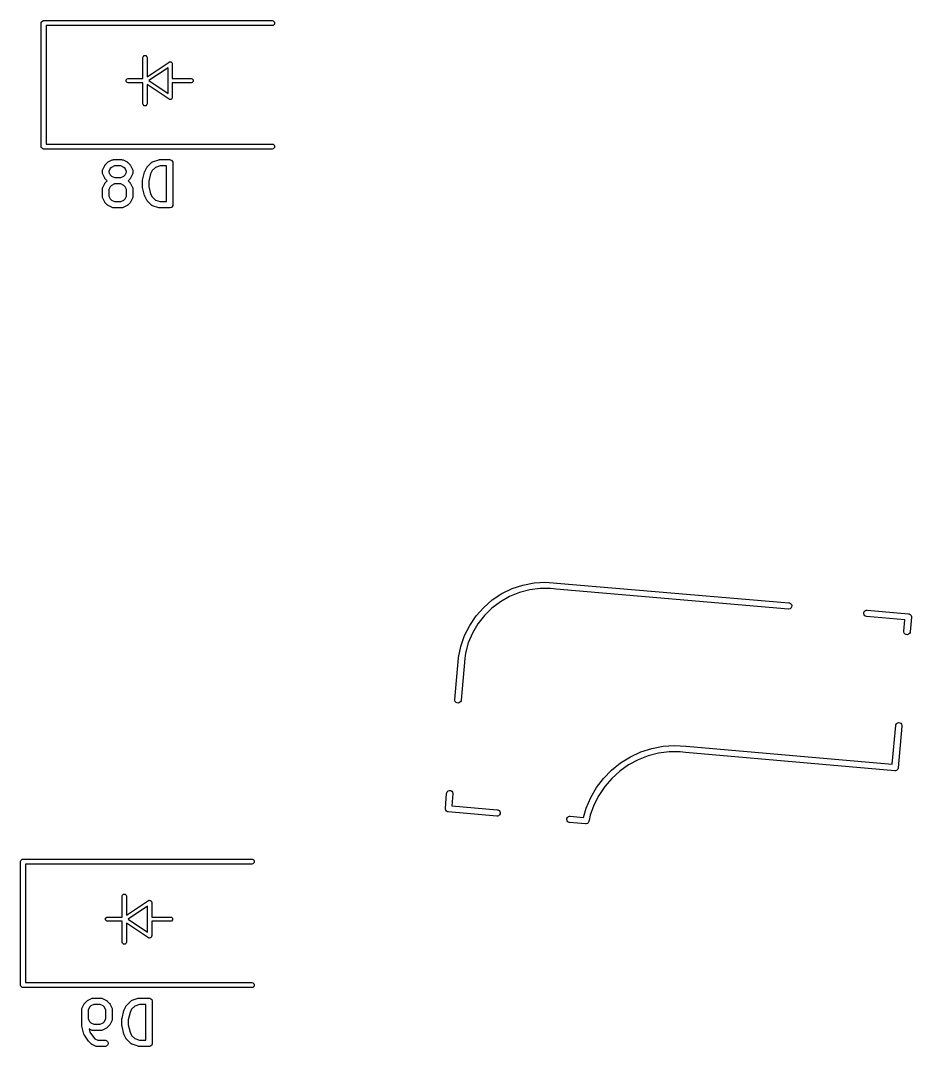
# Model space of a CAD drawing. Extents: x 2.6 to 14.1, y -9.2 to -3.9.
# Drawn here: x 3.967 to 4.802, y -6.271 to -5.31 of the extents above; entities that cross this region are included whole.
import ezdxf

# ---------------------------------------------------------------- set-up
doc = ezdxf.new("R2010")
doc.units = 0
doc.header["$MEASUREMENT"] = 0
doc.layers.add('BLACK', color=7, linetype='CONTINUOUS')

msp = doc.modelspace()

# ---------------------------------------------------------------- linework, layer by layer
at = {"layer": 'BLACK', "linetype": 'CONTINUOUS'}
for p, q in [((3.98638, -5.31283), (3.98656, -5.31192)), ((3.98638, -5.42857), (3.98638, -5.31283)), ((3.98656, -5.31192), (3.98784, -5.31064)), ((3.98784, -5.31064), (3.98874, -5.31046)), ((3.98874, -5.31046), (4.20292, -5.31046)), ((4.20292, -5.31046), (4.20382, -5.31064)), ((4.20382, -5.31064), (4.2051, -5.31192)), ((4.2051, -5.31373), (4.20382, -5.31501)), ((4.2051, -5.31192), (4.2051, -5.31373)), ((4.20292, -5.31519), (3.99111, -5.31519)), ((3.99111, -5.31519), (3.99111, -5.42621)), ((4.20382, -5.31501), (4.20292, -5.31519)), ((4.08166, -5.34511), (4.08181, -5.34436)), ((4.08166, -5.3648), (4.08166, -5.34511)), ((4.08181, -5.34436), (4.08287, -5.34329)), ((4.08287, -5.34329), (4.08438, -5.34329)), ((4.08438, -5.34329), (4.08544, -5.34436)), ((4.08544, -5.34436), (4.08559, -5.34511)), ((4.08559, -5.34511), (4.08559, -5.36309)), ((4.08559, -5.36309), (4.10616, -5.34938)), ((4.10616, -5.34938), (4.10642, -5.34927)), ((4.10642, -5.34927), (4.10649, -5.3492)), ((4.10649, -5.3492), (4.10659, -5.3492)), ((4.10659, -5.3492), (4.10687, -5.34908)), ((4.10687, -5.34908), (4.10743, -5.3492)), ((4.10743, -5.3492), (4.108, -5.3492)), ((4.108, -5.3492), (4.10814, -5.34934)), ((4.10814, -5.34934), (4.10834, -5.34938)), ((4.10834, -5.34938), (4.10866, -5.34986)), ((4.10866, -5.34986), (4.10907, -5.35026)), ((4.10907, -5.35026), (4.10912, -5.35055)), ((4.10912, -5.35055), (4.10918, -5.35063)), ((4.10918, -5.35063), (4.10916, -5.35073)), ((4.10916, -5.35073), (4.10922, -5.35102)), ((4.10922, -5.35102), (4.10922, -5.3648)), ((4.10528, -5.35469), (4.08717, -5.36676)), ((4.10528, -5.37883), (4.10528, -5.35469)), ((4.06606, -5.36601), (4.06712, -5.36495)), ((4.06606, -5.36752), (4.06606, -5.36601)), ((4.06712, -5.36858), (4.06606, -5.36752)), ((4.06712, -5.36495), (4.06788, -5.3648)), ((4.06788, -5.36873), (4.06712, -5.36858)), ((4.06788, -5.3648), (4.08166, -5.3648)), ((4.08166, -5.36873), (4.06788, -5.36873)), ((4.08166, -5.38842), (4.08166, -5.36873)), ((4.10616, -5.38415), (4.08559, -5.37044)), ((4.08559, -5.37044), (4.08559, -5.38842)), ((4.08717, -5.36676), (4.10528, -5.37883)), ((4.10922, -5.3648), (4.12693, -5.3648)), ((4.12693, -5.36873), (4.10922, -5.36873)), ((4.10922, -5.36873), (4.10922, -5.38251)), ((4.12693, -5.3648), (4.12769, -5.36495)), ((4.12769, -5.36858), (4.12693, -5.36873)), ((4.12769, -5.36495), (4.12875, -5.36601)), ((4.12875, -5.36752), (4.12769, -5.36858)), ((4.12875, -5.36601), (4.12875, -5.36752)), ((4.08181, -5.38917), (4.08166, -5.38842)), ((4.08287, -5.39024), (4.08181, -5.38917)), ((4.08438, -5.39024), (4.08287, -5.39024)), ((4.08544, -5.38917), (4.08438, -5.39024)), ((4.08559, -5.38842), (4.08544, -5.38917)), ((4.10642, -5.38426), (4.10616, -5.38415)), ((4.10649, -5.38433), (4.10642, -5.38426)), ((4.10659, -5.38433), (4.10649, -5.38433)), ((4.10687, -5.38444), (4.10659, -5.38433)), ((4.10743, -5.38433), (4.10687, -5.38444)), ((4.108, -5.38433), (4.10743, -5.38433)), ((4.10814, -5.38419), (4.108, -5.38433)), ((4.10834, -5.38415), (4.10814, -5.38419)), ((4.10866, -5.38367), (4.10834, -5.38415)), ((4.10907, -5.38327), (4.10866, -5.38367)), ((4.10912, -5.38298), (4.10907, -5.38327)), ((4.10918, -5.38289), (4.10912, -5.38298)), ((4.10922, -5.38251), (4.10916, -5.3828)), ((4.10916, -5.3828), (4.10918, -5.38289)), ((3.98656, -5.42948), (3.98638, -5.42857)), ((3.98784, -5.43076), (3.98656, -5.42948)), ((3.99111, -5.42621), (4.20292, -5.42621)), ((4.20292, -5.42621), (4.20382, -5.42639)), ((4.20382, -5.42639), (4.2051, -5.42767)), ((4.2051, -5.42948), (4.20382, -5.43076)), ((4.2051, -5.42767), (4.2051, -5.42948)), ((3.98874, -5.43094), (3.98784, -5.43076)), ((4.20292, -5.43094), (3.98874, -5.43094)), ((4.20382, -5.43076), (4.20292, -5.43094)), ((4.04415, -5.4499), (4.04602, -5.44615)), ((4.04602, -5.44615), (4.04618, -5.44591)), ((4.04618, -5.44591), (4.04621, -5.44583)), ((4.04621, -5.44583), (4.04627, -5.44575)), ((4.04627, -5.44575), (4.04633, -5.44566)), ((4.04633, -5.44566), (4.04639, -5.44561)), ((4.04639, -5.44561), (4.04657, -5.44539)), ((4.04657, -5.44539), (4.04845, -5.44351)), ((4.04845, -5.44351), (4.04867, -5.44333)), ((4.04867, -5.44333), (4.04873, -5.44327)), ((4.04873, -5.44327), (4.04881, -5.44321)), ((4.04881, -5.44321), (4.0489, -5.44314)), ((4.0489, -5.44314), (4.04897, -5.44311)), ((4.04897, -5.44311), (4.04922, -5.44296)), ((4.04922, -5.44296), (4.05297, -5.44108)), ((4.05229, -5.44803), (4.05109, -5.44922)), ((4.05498, -5.44668), (4.05229, -5.44803)), ((4.05297, -5.44108), (4.05351, -5.44088)), ((4.05351, -5.44088), (4.05361, -5.44087)), ((4.05361, -5.44087), (4.05371, -5.44083)), ((4.05371, -5.44083), (4.05429, -5.44077)), ((4.05429, -5.44077), (4.06178, -5.44077)), ((4.06109, -5.44668), (4.05498, -5.44668)), ((4.06379, -5.44803), (4.06109, -5.44668)), ((4.06178, -5.44077), (4.06236, -5.44083)), ((4.06236, -5.44083), (4.06246, -5.44087)), ((4.06246, -5.44087), (4.06256, -5.44088)), ((4.06256, -5.44088), (4.06311, -5.44108)), ((4.06311, -5.44108), (4.06685, -5.44296)), ((4.06498, -5.44922), (4.06379, -5.44803)), ((4.06685, -5.44296), (4.0671, -5.44311)), ((4.0671, -5.44311), (4.06717, -5.44314)), ((4.06717, -5.44314), (4.06726, -5.44321)), ((4.06726, -5.44321), (4.06734, -5.44327)), ((4.06734, -5.44327), (4.0674, -5.44333)), ((4.0674, -5.44333), (4.06762, -5.44351)), ((4.06762, -5.44351), (4.0695, -5.44539)), ((4.0695, -5.44539), (4.06968, -5.44561)), ((4.06968, -5.44561), (4.06974, -5.44566)), ((4.06974, -5.44566), (4.0698, -5.44575)), ((4.0698, -5.44575), (4.06986, -5.44583)), ((4.06986, -5.44583), (4.06989, -5.44591)), ((4.06989, -5.44591), (4.07005, -5.44615)), ((4.07005, -5.44615), (4.07193, -5.4499)), ((4.08352, -5.45178), (4.08539, -5.44803)), ((4.08539, -5.44803), (4.08555, -5.44778)), ((4.08555, -5.44778), (4.08558, -5.44771)), ((4.08558, -5.44771), (4.08564, -5.44763)), ((4.08564, -5.44763), (4.0857, -5.44754)), ((4.0857, -5.44754), (4.08576, -5.44749)), ((4.08576, -5.44749), (4.08594, -5.44726)), ((4.08594, -5.44726), (4.08969, -5.44351)), ((4.08969, -5.44351), (4.09014, -5.44314)), ((4.09014, -5.44314), (4.09024, -5.4431)), ((4.09024, -5.4431), (4.09032, -5.44303)), ((4.09032, -5.44303), (4.09085, -5.4428)), ((4.09338, -5.44818), (4.09046, -5.4511)), ((4.09085, -5.4428), (4.09647, -5.44092)), ((4.09788, -5.44668), (4.09338, -5.44818)), ((4.09647, -5.44092), (4.09676, -5.44086)), ((4.09676, -5.44086), (4.09683, -5.44083)), ((4.09683, -5.44083), (4.09693, -5.44082)), ((4.09693, -5.44082), (4.09704, -5.4408)), ((4.09704, -5.4408), (4.09711, -5.4408)), ((4.09711, -5.4408), (4.09741, -5.44077)), ((4.09741, -5.44077), (4.10678, -5.44077)), ((4.10383, -5.44668), (4.09788, -5.44668)), ((4.10383, -5.48014), (4.10383, -5.44668)), ((4.10678, -5.44077), (4.10736, -5.44083)), ((4.10736, -5.44083), (4.10842, -5.44127)), ((4.10842, -5.44127), (4.10923, -5.44208)), ((4.10923, -5.44208), (4.10968, -5.44315)), ((4.10968, -5.44315), (4.10973, -5.44373)), ((4.10973, -5.44373), (4.10973, -5.4831)), ((4.04383, -5.45122), (4.04389, -5.45065)), ((4.04383, -5.4531), (4.04383, -5.45122)), ((4.04389, -5.45368), (4.04383, -5.4531)), ((4.04389, -5.45065), (4.04393, -5.45055)), ((4.04393, -5.45377), (4.04389, -5.45368)), ((4.04393, -5.45055), (4.04394, -5.45044)), ((4.04394, -5.45388), (4.04393, -5.45377)), ((4.04394, -5.45044), (4.04415, -5.4499)), ((4.04415, -5.45442), (4.04394, -5.45388)), ((4.04602, -5.45817), (4.04415, -5.45442)), ((4.04618, -5.45842), (4.04602, -5.45817)), ((4.04621, -5.45849), (4.04618, -5.45842)), ((4.04627, -5.45857), (4.04621, -5.45849)), ((4.04633, -5.45866), (4.04627, -5.45857)), ((4.05109, -5.44922), (4.04974, -5.45192)), ((4.04974, -5.45192), (4.04974, -5.4524)), ((4.04974, -5.4524), (4.05109, -5.4551)), ((4.05109, -5.4551), (4.05229, -5.4563)), ((4.05229, -5.4563), (4.05498, -5.45765)), ((4.05498, -5.45765), (4.06109, -5.45765)), ((4.06109, -5.45765), (4.06379, -5.4563)), ((4.06379, -5.4563), (4.06498, -5.4551)), ((4.06633, -5.45192), (4.06498, -5.44922)), ((4.06498, -5.4551), (4.06633, -5.4524)), ((4.06633, -5.4524), (4.06633, -5.45192)), ((4.0698, -5.45857), (4.06974, -5.45866)), ((4.06986, -5.45849), (4.0698, -5.45857)), ((4.06989, -5.45842), (4.06986, -5.45849)), ((4.07005, -5.45817), (4.06989, -5.45842)), ((4.07193, -5.45442), (4.07005, -5.45817)), ((4.07193, -5.4499), (4.07213, -5.45044)), ((4.07213, -5.45388), (4.07193, -5.45442)), ((4.07213, -5.45044), (4.07214, -5.45055)), ((4.07214, -5.45377), (4.07213, -5.45388)), ((4.07214, -5.45055), (4.07218, -5.45065)), ((4.07218, -5.45368), (4.07214, -5.45377)), ((4.07218, -5.45065), (4.07224, -5.45122)), ((4.07224, -5.4531), (4.07218, -5.45368)), ((4.07224, -5.45122), (4.07224, -5.4531)), ((4.08142, -5.45988), (4.08329, -5.45238)), ((4.08329, -5.45238), (4.08331, -5.45234)), ((4.08331, -5.45232), (4.0834, -5.45208)), ((4.08331, -5.45234), (4.08331, -5.45232)), ((4.0834, -5.45208), (4.08349, -5.45184)), ((4.08349, -5.45184), (4.0835, -5.45182)), ((4.0835, -5.45182), (4.08352, -5.45178)), ((4.08894, -5.45413), (4.08723, -5.46096)), ((4.09046, -5.4511), (4.08894, -5.45413)), ((4.04383, -5.4681), (4.04389, -5.46752)), ((4.04383, -5.4756), (4.04383, -5.4681)), ((4.04389, -5.46752), (4.04393, -5.46742)), ((4.04393, -5.46742), (4.04394, -5.46732)), ((4.04394, -5.46732), (4.04415, -5.46678)), ((4.04415, -5.46678), (4.04602, -5.46303)), ((4.04602, -5.46303), (4.04618, -5.46278)), ((4.04618, -5.46278), (4.04621, -5.46271)), ((4.04621, -5.46271), (4.04627, -5.46263)), ((4.04627, -5.46263), (4.04633, -5.46254)), ((4.04639, -5.45871), (4.04633, -5.45866)), ((4.04633, -5.46254), (4.04639, -5.46249)), ((4.04657, -5.45894), (4.04639, -5.45871)), ((4.04639, -5.46249), (4.04657, -5.46226)), ((4.04824, -5.4606), (4.04657, -5.45894)), ((4.04657, -5.46226), (4.04824, -5.4606)), ((4.05109, -5.4661), (4.04974, -5.46879)), ((4.05229, -5.4649), (4.05109, -5.4661)), ((4.05498, -5.46355), (4.05229, -5.4649)), ((4.06109, -5.46355), (4.05498, -5.46355)), ((4.06379, -5.4649), (4.06109, -5.46355)), ((4.06498, -5.4661), (4.06379, -5.4649)), ((4.06633, -5.46879), (4.06498, -5.4661)), ((4.0695, -5.45894), (4.06784, -5.4606)), ((4.06784, -5.4606), (4.0695, -5.46226)), ((4.06968, -5.45871), (4.0695, -5.45894)), ((4.0695, -5.46226), (4.06968, -5.46249)), ((4.06974, -5.45866), (4.06968, -5.45871)), ((4.06968, -5.46249), (4.06974, -5.46254)), ((4.06974, -5.46254), (4.0698, -5.46263)), ((4.0698, -5.46263), (4.06986, -5.46271)), ((4.06986, -5.46271), (4.06989, -5.46278)), ((4.06989, -5.46278), (4.07005, -5.46303)), ((4.07005, -5.46303), (4.07193, -5.46678)), ((4.07193, -5.46678), (4.07213, -5.46732)), ((4.07213, -5.46732), (4.07214, -5.46742)), ((4.07214, -5.46742), (4.07218, -5.46752)), ((4.07218, -5.46752), (4.07224, -5.4681)), ((4.07224, -5.4681), (4.07224, -5.4756)), ((4.08133, -5.46045), (4.08136, -5.46024)), ((4.08134, -5.4605), (4.08133, -5.46045)), ((4.08133, -5.4606), (4.08134, -5.4605)), ((4.08133, -5.46622), (4.08133, -5.4606)), ((4.08134, -5.46632), (4.08133, -5.46622)), ((4.08133, -5.46637), (4.08134, -5.46632)), ((4.08136, -5.46658), (4.08133, -5.46637)), ((4.08136, -5.46024), (4.08139, -5.46002)), ((4.08139, -5.4668), (4.08136, -5.46658)), ((4.08139, -5.46002), (4.0814, -5.45998)), ((4.0814, -5.46684), (4.08139, -5.4668)), ((4.0814, -5.45998), (4.08142, -5.45988)), ((4.08142, -5.46694), (4.0814, -5.46684)), ((4.08329, -5.47444), (4.08142, -5.46694)), ((4.08723, -5.46096), (4.08723, -5.46586)), ((4.08723, -5.46586), (4.08894, -5.47269)), ((4.04389, -5.47617), (4.04383, -5.4756)), ((4.04393, -5.47627), (4.04389, -5.47617)), ((4.04394, -5.47638), (4.04393, -5.47627)), ((4.04415, -5.47692), (4.04394, -5.47638)), ((4.04602, -5.48067), (4.04415, -5.47692)), ((4.04974, -5.46879), (4.04974, -5.4749)), ((4.04974, -5.4749), (4.05109, -5.4776)), ((4.05109, -5.4776), (4.05229, -5.47879)), ((4.06379, -5.47879), (4.06498, -5.4776)), ((4.06498, -5.4776), (4.06633, -5.4749)), ((4.06633, -5.4749), (4.06633, -5.46879)), ((4.07193, -5.47692), (4.07005, -5.48067)), ((4.07213, -5.47638), (4.07193, -5.47692)), ((4.07214, -5.47627), (4.07213, -5.47638)), ((4.07218, -5.47617), (4.07214, -5.47627)), ((4.07224, -5.4756), (4.07218, -5.47617)), ((4.08331, -5.47448), (4.08329, -5.47444)), ((4.08331, -5.4745), (4.08331, -5.47448)), ((4.0834, -5.47474), (4.08331, -5.4745)), ((4.08349, -5.47498), (4.0834, -5.47474)), ((4.0835, -5.475), (4.08349, -5.47498)), ((4.08352, -5.47504), (4.0835, -5.475)), ((4.08539, -5.47879), (4.08352, -5.47504)), ((4.08894, -5.47269), (4.09046, -5.47572)), ((4.09046, -5.47572), (4.09338, -5.47864)), ((4.04618, -5.48091), (4.04602, -5.48067)), ((4.04621, -5.48099), (4.04618, -5.48091)), ((4.04627, -5.48107), (4.04621, -5.48099)), ((4.04633, -5.48116), (4.04627, -5.48107)), ((4.04639, -5.48121), (4.04633, -5.48116)), ((4.04657, -5.48143), (4.04639, -5.48121)), ((4.04845, -5.48331), (4.04657, -5.48143)), ((4.04867, -5.48349), (4.04845, -5.48331)), ((4.04873, -5.48355), (4.04867, -5.48349)), ((4.04881, -5.48361), (4.04873, -5.48355)), ((4.0489, -5.48368), (4.04881, -5.48361)), ((4.04897, -5.48371), (4.0489, -5.48368)), ((4.04922, -5.48386), (4.04897, -5.48371)), ((4.05297, -5.48574), (4.04922, -5.48386)), ((4.05229, -5.47879), (4.05498, -5.48014)), ((4.05351, -5.48594), (4.05297, -5.48574)), ((4.05361, -5.48595), (4.05351, -5.48594)), ((4.05371, -5.48599), (4.05361, -5.48595)), ((4.05429, -5.48605), (4.05371, -5.48599)), ((4.06178, -5.48605), (4.05429, -5.48605)), ((4.05498, -5.48014), (4.06109, -5.48014)), ((4.06109, -5.48014), (4.06379, -5.47879)), ((4.06236, -5.48599), (4.06178, -5.48605)), ((4.06246, -5.48595), (4.06236, -5.48599)), ((4.06256, -5.48594), (4.06246, -5.48595)), ((4.06311, -5.48574), (4.06256, -5.48594)), ((4.06685, -5.48386), (4.06311, -5.48574)), ((4.0671, -5.48371), (4.06685, -5.48386)), ((4.06717, -5.48368), (4.0671, -5.48371)), ((4.06726, -5.48361), (4.06717, -5.48368)), ((4.06734, -5.48355), (4.06726, -5.48361)), ((4.0674, -5.48349), (4.06734, -5.48355)), ((4.06762, -5.48331), (4.0674, -5.48349)), ((4.0695, -5.48143), (4.06762, -5.48331)), ((4.06968, -5.48121), (4.0695, -5.48143)), ((4.06974, -5.48116), (4.06968, -5.48121)), ((4.0698, -5.48107), (4.06974, -5.48116)), ((4.06986, -5.48099), (4.0698, -5.48107)), ((4.06989, -5.48091), (4.06986, -5.48099)), ((4.07005, -5.48067), (4.06989, -5.48091)), ((4.08555, -5.47904), (4.08539, -5.47879)), ((4.08558, -5.47911), (4.08555, -5.47904)), ((4.08564, -5.47919), (4.08558, -5.47911)), ((4.0857, -5.47928), (4.08564, -5.47919)), ((4.08576, -5.47933), (4.0857, -5.47928)), ((4.08594, -5.47956), (4.08576, -5.47933)), ((4.08969, -5.48331), (4.08594, -5.47956)), ((4.09014, -5.48368), (4.08969, -5.48331)), ((4.09024, -5.48372), (4.09014, -5.48368)), ((4.09032, -5.48379), (4.09024, -5.48372)), ((4.09085, -5.48402), (4.09032, -5.48379)), ((4.09647, -5.4859), (4.09085, -5.48402)), ((4.09338, -5.47864), (4.09788, -5.48014)), ((4.09676, -5.48596), (4.09647, -5.4859)), ((4.09683, -5.48599), (4.09676, -5.48596)), ((4.09693, -5.486), (4.09683, -5.48599)), ((4.09704, -5.48602), (4.09693, -5.486)), ((4.09711, -5.48602), (4.09704, -5.48602)), ((4.09741, -5.48605), (4.09711, -5.48602)), ((4.10678, -5.48605), (4.09741, -5.48605)), ((4.09788, -5.48014), (4.10383, -5.48014)), ((4.10736, -5.48599), (4.10678, -5.48605)), ((4.10842, -5.48555), (4.10736, -5.48599)), ((4.10923, -5.48474), (4.10842, -5.48555)), ((4.10968, -5.48367), (4.10923, -5.48474)), ((4.10973, -5.4831), (4.10968, -5.48367)), ((4.41789, -5.84729), (4.42752, -5.84262)), ((4.42752, -5.84262), (4.43767, -5.83924)), ((4.43767, -5.83924), (4.44818, -5.83722)), ((4.45385, -5.84246), (4.44398, -5.8437)), ((4.44818, -5.83722), (4.45886, -5.83659)), ((4.46379, -5.84252), (4.45385, -5.84246)), ((4.45886, -5.83659), (4.46933, -5.83734)), ((4.46872, -5.8432), (4.46379, -5.84252)), ((4.46933, -5.83734), (4.46938, -5.83734)), ((4.46938, -5.83734), (4.68669, -5.85596)), ((4.40896, -5.85317), (4.41789, -5.84729)), ((4.42514, -5.84996), (4.41649, -5.85488)), ((4.43435, -5.84621), (4.42514, -5.84996)), ((4.44398, -5.8437), (4.43435, -5.84621)), ((4.46875, -5.8432), (4.46872, -5.84321)), ((4.46872, -5.84321), (4.46872, -5.8432)), ((4.46887, -5.84322), (4.46875, -5.8432)), ((4.68619, -5.86184), (4.46887, -5.84322)), ((4.39377, -5.86818), (4.40087, -5.86018)), ((4.40087, -5.86018), (4.40896, -5.85317)), ((4.40856, -5.86088), (4.40148, -5.86787)), ((4.41649, -5.85488), (4.40856, -5.86088)), ((4.68677, -5.86183), (4.68619, -5.86184)), ((4.68669, -5.85596), (4.68726, -5.85606)), ((4.68786, -5.86148), (4.68677, -5.86183)), ((4.68726, -5.85606), (4.68828, -5.85659)), ((4.68875, -5.86074), (4.68786, -5.86148)), ((4.68828, -5.85659), (4.68903, -5.85747)), ((4.68928, -5.85972), (4.68875, -5.86074)), ((4.68903, -5.85747), (4.68937, -5.85857)), ((4.68937, -5.85857), (4.68928, -5.85972)), ((4.38777, -5.87703), (4.39377, -5.86818)), ((4.40148, -5.86787), (4.39538, -5.87573)), ((4.75681, -5.86603), (4.75691, -5.86488)), ((4.75716, -5.86713), (4.75681, -5.86603)), ((4.75691, -5.86488), (4.75744, -5.86386)), ((4.7579, -5.86801), (4.75716, -5.86713)), ((4.75744, -5.86386), (4.75833, -5.86312)), ((4.75892, -5.86854), (4.7579, -5.86801)), ((4.75833, -5.86312), (4.75943, -5.86277)), ((4.75949, -5.86865), (4.75892, -5.86854)), ((4.75943, -5.86277), (4.76001, -5.86277)), ((4.79538, -5.87179), (4.75949, -5.86865)), ((4.76001, -5.86277), (4.79883, -5.86616)), ((4.79443, -5.88257), (4.79538, -5.87179)), ((4.79883, -5.86616), (4.7994, -5.86627)), ((4.7994, -5.86627), (4.7994, -5.86627)), ((4.7994, -5.86627), (4.80042, -5.8668)), ((4.80152, -5.86936), (4.80032, -5.88309)), ((4.80042, -5.8668), (4.80116, -5.86768)), ((4.80116, -5.86768), (4.80151, -5.86878)), ((4.80151, -5.86878), (4.80152, -5.86936)), ((4.38298, -5.8866), (4.38777, -5.87703)), ((4.39538, -5.87573), (4.39035, -5.88431)), ((4.37947, -5.89671), (4.38298, -5.8866)), ((4.39035, -5.88431), (4.38648, -5.89348)), ((4.79444, -5.88315), (4.79443, -5.88257)), ((4.79479, -5.88425), (4.79444, -5.88315)), ((4.79553, -5.88513), (4.79479, -5.88425)), ((4.79655, -5.88567), (4.79553, -5.88513)), ((4.7977, -5.88577), (4.79655, -5.88567)), ((4.7988, -5.88542), (4.7977, -5.88577)), ((4.79968, -5.88468), (4.7988, -5.88542)), ((4.80021, -5.88366), (4.79968, -5.88468)), ((4.80032, -5.88309), (4.80021, -5.88366)), ((4.37732, -5.90719), (4.37947, -5.89671)), ((4.38648, -5.89348), (4.38385, -5.90307)), ((4.37387, -5.94656), (4.3773, -5.90734)), ((4.3773, -5.90734), (4.37732, -5.90722)), ((4.37732, -5.90722), (4.37732, -5.90719)), ((4.37732, -5.90719), (4.37732, -5.90719)), ((4.38318, -5.90792), (4.37975, -5.94707)), ((4.38385, -5.90307), (4.38318, -5.90792)), ((4.37388, -5.94713), (4.37387, -5.94656)), ((4.37422, -5.94823), (4.37388, -5.94713)), ((4.37496, -5.94912), (4.37422, -5.94823)), ((4.37911, -5.94866), (4.37823, -5.9494)), ((4.37965, -5.94764), (4.37911, -5.94866)), ((4.37975, -5.94707), (4.37965, -5.94764)), ((4.37599, -5.94965), (4.37496, -5.94912)), ((4.37713, -5.94975), (4.37599, -5.94965)), ((4.37823, -5.9494), (4.37713, -5.94975)), ((4.78354, -6.0071), (4.78671, -5.97082)), ((4.78671, -5.97082), (4.78682, -5.97025)), ((4.78682, -5.97025), (4.78735, -5.96923)), ((4.78735, -5.96923), (4.78823, -5.96849)), ((4.78823, -5.96849), (4.78933, -5.96814)), ((4.7926, -5.97133), (4.78916, -6.01055)), ((4.78933, -5.96814), (4.79048, -5.96824)), ((4.79048, -5.96824), (4.7915, -5.96877)), ((4.7915, -5.96877), (4.79224, -5.96966)), ((4.79224, -5.96966), (4.79259, -5.97075)), ((4.79259, -5.97075), (4.7926, -5.97133)), ((4.53823, -6.00016), (4.54803, -5.99563)), ((4.54803, -5.99563), (4.55831, -5.99233)), ((4.55831, -5.99233), (4.56891, -5.99031)), ((4.57467, -5.99553), (4.56466, -5.99681)), ((4.56891, -5.99031), (4.57969, -5.9896)), ((4.58476, -5.99548), (4.57467, -5.99553)), ((4.57969, -5.9896), (4.59033, -5.9902)), ((4.58978, -5.99607), (4.58476, -5.99548)), ((4.5898, -5.99607), (4.58978, -5.99607)), ((4.58978, -5.99607), (4.58978, -5.99607)), ((4.58986, -5.99608), (4.5898, -5.99607)), ((4.78597, -6.01324), (4.58986, -5.99608)), ((4.59033, -5.9902), (4.59038, -5.9902)), ((4.59038, -5.9902), (4.78354, -6.0071)), ((4.52063, -6.01261), (4.52905, -6.00584)), ((4.52905, -6.00584), (4.53823, -6.00016)), ((4.54547, -6.00296), (4.53658, -6.00775)), ((4.55487, -5.9993), (4.54547, -6.00296)), ((4.56466, -5.99681), (4.55487, -5.9993)), ((4.5131, -6.02034), (4.52063, -6.01261)), ((4.52834, -6.01358), (4.52087, -6.02037)), ((4.53658, -6.00775), (4.52834, -6.01358)), ((4.78654, -6.01323), (4.78597, -6.01324)), ((4.78764, -6.01289), (4.78654, -6.01323)), ((4.78853, -6.01214), (4.78764, -6.01289)), ((4.7887, -6.01181), (4.78853, -6.01214)), ((4.78906, -6.01112), (4.7887, -6.01181)), ((4.78916, -6.01055), (4.78906, -6.01112)), ((4.50657, -6.02894), (4.5131, -6.02034)), ((4.52087, -6.02037), (4.51429, -6.02802)), ((4.36495, -6.04853), (4.36618, -6.03441)), ((4.36618, -6.03441), (4.36629, -6.03384)), ((4.36629, -6.03384), (4.36682, -6.03282)), ((4.36682, -6.03282), (4.36771, -6.03208)), ((4.36771, -6.03208), (4.3688, -6.03173)), ((4.3688, -6.03173), (4.36995, -6.03183)), ((4.36995, -6.03183), (4.37097, -6.03236)), ((4.37097, -6.03236), (4.37171, -6.03325)), ((4.37207, -6.03492), (4.37109, -6.0461)), ((4.37171, -6.03325), (4.37206, -6.03435)), ((4.37206, -6.03435), (4.37207, -6.03492)), ((4.50114, -6.03827), (4.50657, -6.02894)), ((4.51429, -6.02802), (4.50868, -6.03642)), ((4.49689, -6.04819), (4.50114, -6.03827)), ((4.50868, -6.03642), (4.50415, -6.04543)), ((4.36496, -6.04911), (4.36495, -6.04853)), ((4.3653, -6.05021), (4.36496, -6.04911)), ((4.36604, -6.05109), (4.3653, -6.05021)), ((4.36706, -6.05162), (4.36604, -6.05109)), ((4.36763, -6.05173), (4.36706, -6.05162)), ((4.41313, -6.05571), (4.36763, -6.05173)), ((4.37109, -6.0461), (4.41364, -6.04982)), ((4.41364, -6.04982), (4.41421, -6.04993)), ((4.41421, -6.04993), (4.41523, -6.05046)), ((4.41523, -6.05046), (4.41597, -6.05135)), ((4.41622, -6.05359), (4.41569, -6.05461)), ((4.41597, -6.05135), (4.41632, -6.05244)), ((4.41632, -6.05244), (4.41622, -6.05359)), ((4.49436, -6.05689), (4.49689, -6.04819)), ((4.50415, -6.04543), (4.50074, -6.05494)), ((4.41371, -6.0557), (4.41313, -6.05571)), ((4.41481, -6.05536), (4.41371, -6.0557)), ((4.41569, -6.05461), (4.41481, -6.05536)), ((4.47869, -6.05906), (4.47879, -6.05791)), ((4.47904, -6.06016), (4.47869, -6.05906)), ((4.47879, -6.05791), (4.47933, -6.05689)), ((4.47978, -6.06104), (4.47904, -6.06016)), ((4.47933, -6.05689), (4.48021, -6.05615)), ((4.4808, -6.06157), (4.47978, -6.06104)), ((4.48021, -6.05615), (4.48131, -6.0558)), ((4.48137, -6.06168), (4.4808, -6.06157)), ((4.48131, -6.0558), (4.48189, -6.0558)), ((4.49628, -6.06298), (4.48137, -6.06168)), ((4.48189, -6.0558), (4.49436, -6.05689)), ((4.49685, -6.06298), (4.49628, -6.06298)), ((4.49795, -6.06263), (4.49685, -6.06298)), ((4.49884, -6.06189), (4.49795, -6.06263)), ((4.49937, -6.06087), (4.49884, -6.06189)), ((4.49943, -6.06021), (4.49937, -6.06087)), ((4.49963, -6.05986), (4.49943, -6.06021)), ((4.50074, -6.05494), (4.49963, -6.05986)), ((3.96709, -6.09826), (3.96727, -6.09736)), ((3.96709, -6.21401), (3.96709, -6.09826)), ((3.96727, -6.09736), (3.96855, -6.09608)), ((3.96855, -6.09608), (3.96945, -6.0959)), ((3.96945, -6.0959), (4.18363, -6.0959)), ((4.18363, -6.10062), (3.97181, -6.10062)), ((3.97181, -6.10062), (3.97181, -6.21165)), ((4.18363, -6.0959), (4.18453, -6.09608)), ((4.18453, -6.10044), (4.18363, -6.10062)), ((4.18453, -6.09608), (4.18581, -6.09736)), ((4.18581, -6.09916), (4.18453, -6.10044)), ((4.18581, -6.09736), (4.18581, -6.09916)), ((4.06237, -6.13054), (4.06252, -6.12979)), ((4.06237, -6.15023), (4.06237, -6.13054)), ((4.06252, -6.12979), (4.06358, -6.12872)), ((4.06358, -6.12872), (4.06509, -6.12872)), ((4.06509, -6.12872), (4.06615, -6.12979)), ((4.06615, -6.12979), (4.0663, -6.13054)), ((4.0663, -6.13054), (4.0663, -6.14852)), ((4.0663, -6.14852), (4.08686, -6.13481)), ((4.08599, -6.14013), (4.06788, -6.1522)), ((4.08599, -6.16427), (4.08599, -6.14013)), ((4.08686, -6.13481), (4.08713, -6.1347)), ((4.08713, -6.1347), (4.0872, -6.13463)), ((4.0872, -6.13463), (4.0873, -6.13463)), ((4.0873, -6.13463), (4.08757, -6.13452)), ((4.08757, -6.13452), (4.08814, -6.13463)), ((4.08814, -6.13463), (4.08871, -6.13463)), ((4.08871, -6.13463), (4.08885, -6.13477)), ((4.08885, -6.13477), (4.08905, -6.13481)), ((4.08905, -6.13481), (4.08937, -6.13529)), ((4.08937, -6.13529), (4.08978, -6.1357)), ((4.08978, -6.1357), (4.08983, -6.13598)), ((4.08983, -6.13598), (4.08989, -6.13607)), ((4.08989, -6.13607), (4.08987, -6.13616)), ((4.08987, -6.13616), (4.08993, -6.13645)), ((4.08993, -6.13645), (4.08993, -6.15023)), ((4.04677, -6.15144), (4.04783, -6.15038)), ((4.04783, -6.15038), (4.04859, -6.15023)), ((4.04859, -6.15023), (4.06237, -6.15023)), ((4.08993, -6.15023), (4.10764, -6.15023)), ((4.10764, -6.15023), (4.1084, -6.15038)), ((4.1084, -6.15038), (4.10946, -6.15144)), ((4.04677, -6.15295), (4.04677, -6.15144)), ((4.04783, -6.15402), (4.04677, -6.15295)), ((4.04859, -6.15417), (4.04783, -6.15402)), ((4.06237, -6.15417), (4.04859, -6.15417)), ((4.06237, -6.17385), (4.06237, -6.15417)), ((4.08686, -6.16958), (4.0663, -6.15588)), ((4.0663, -6.15588), (4.0663, -6.17385)), ((4.06788, -6.1522), (4.08599, -6.16427)), ((4.10764, -6.15417), (4.08993, -6.15417)), ((4.08993, -6.15417), (4.08993, -6.16794)), ((4.1084, -6.15402), (4.10764, -6.15417)), ((4.10946, -6.15295), (4.1084, -6.15402)), ((4.10946, -6.15144), (4.10946, -6.15295)), ((4.08713, -6.16969), (4.08686, -6.16958)), ((4.0872, -6.16976), (4.08713, -6.16969)), ((4.08885, -6.16962), (4.08871, -6.16976)), ((4.08905, -6.16958), (4.08885, -6.16962)), ((4.08937, -6.1691), (4.08905, -6.16958)), ((4.08978, -6.1687), (4.08937, -6.1691)), ((4.08983, -6.16841), (4.08978, -6.1687)), ((4.08989, -6.16833), (4.08983, -6.16841)), ((4.08993, -6.16794), (4.08987, -6.16823)), ((4.08987, -6.16823), (4.08989, -6.16833)), ((4.06252, -6.1746), (4.06237, -6.17385)), ((4.06358, -6.17567), (4.06252, -6.1746)), ((4.06509, -6.17567), (4.06358, -6.17567)), ((4.06615, -6.1746), (4.06509, -6.17567)), ((4.0663, -6.17385), (4.06615, -6.1746)), ((4.0873, -6.16976), (4.0872, -6.16976)), ((4.08757, -6.16988), (4.0873, -6.16976)), ((4.08814, -6.16976), (4.08757, -6.16988)), ((4.08871, -6.16976), (4.08814, -6.16976)), ((3.96727, -6.21491), (3.96709, -6.21401)), ((3.96855, -6.21619), (3.96727, -6.21491)), ((3.96945, -6.21637), (3.96855, -6.21619)), ((4.18363, -6.21637), (3.96945, -6.21637)), ((3.97181, -6.21165), (4.18363, -6.21165)), ((4.18363, -6.21165), (4.18453, -6.21183)), ((4.18453, -6.21619), (4.18363, -6.21637)), ((4.18453, -6.21183), (4.18581, -6.2131)), ((4.18581, -6.21491), (4.18453, -6.21619)), ((4.18581, -6.2131), (4.18581, -6.21491)), ((4.02992, -6.22839), (4.03367, -6.22652)), ((4.03367, -6.22652), (4.03421, -6.22631)), ((4.03421, -6.22631), (4.03432, -6.2263)), ((4.03432, -6.2263), (4.03442, -6.22626)), ((4.03442, -6.22626), (4.03499, -6.22621)), ((4.03499, -6.22621), (4.04249, -6.22621)), ((4.04249, -6.22621), (4.04307, -6.22626)), ((4.04307, -6.22626), (4.04317, -6.2263)), ((4.04317, -6.2263), (4.04327, -6.22631)), ((4.04327, -6.22631), (4.04381, -6.22652)), ((4.04381, -6.22652), (4.04756, -6.22839)), ((4.07156, -6.22823), (4.07718, -6.22636)), ((4.07718, -6.22636), (4.07747, -6.22629)), ((4.07747, -6.22629), (4.07754, -6.22626)), ((4.07754, -6.22626), (4.07764, -6.22625)), ((4.07764, -6.22625), (4.07774, -6.22623)), ((4.07774, -6.22623), (4.07782, -6.22623)), ((4.07782, -6.22623), (4.07811, -6.22621)), ((4.07811, -6.22621), (4.08749, -6.22621)), ((4.08749, -6.22621), (4.08806, -6.22626)), ((4.08806, -6.22626), (4.08913, -6.2267)), ((4.08913, -6.2267), (4.08994, -6.22752)), ((4.02454, -6.23666), (4.0246, -6.23608)), ((4.02454, -6.25166), (4.02454, -6.23666)), ((4.0246, -6.23608), (4.02464, -6.23598)), ((4.02464, -6.23598), (4.02465, -6.23588)), ((4.02465, -6.23588), (4.02485, -6.23534)), ((4.02485, -6.23534), (4.02673, -6.23159)), ((4.02673, -6.23159), (4.02689, -6.23134)), ((4.02689, -6.23134), (4.02692, -6.23127)), ((4.02692, -6.23127), (4.02698, -6.23119)), ((4.02698, -6.23119), (4.02704, -6.2311)), ((4.02704, -6.2311), (4.0271, -6.23105)), ((4.0271, -6.23105), (4.02728, -6.23082)), ((4.02728, -6.23082), (4.02916, -6.22895)), ((4.02916, -6.22895), (4.02938, -6.22876)), ((4.02938, -6.22876), (4.02943, -6.2287)), ((4.02943, -6.2287), (4.02952, -6.22864)), ((4.02952, -6.22864), (4.0296, -6.22858)), ((4.0296, -6.22858), (4.02968, -6.22855)), ((4.02968, -6.22855), (4.02992, -6.22839)), ((4.0318, -6.23466), (4.03045, -6.23735)), ((4.03299, -6.23346), (4.0318, -6.23466)), ((4.03569, -6.23211), (4.03299, -6.23346)), ((4.0418, -6.23211), (4.03569, -6.23211)), ((4.04449, -6.23346), (4.0418, -6.23211)), ((4.04569, -6.23466), (4.04449, -6.23346)), ((4.04704, -6.23735), (4.04569, -6.23466)), ((4.04756, -6.22839), (4.04781, -6.22855)), ((4.04781, -6.22855), (4.04788, -6.22858)), ((4.04788, -6.22858), (4.04796, -6.22864)), ((4.04796, -6.22864), (4.04805, -6.2287)), ((4.04805, -6.2287), (4.0481, -6.22876)), ((4.0481, -6.22876), (4.04833, -6.22895)), ((4.04833, -6.22895), (4.05021, -6.23082)), ((4.05021, -6.23082), (4.05039, -6.23105)), ((4.05039, -6.23105), (4.05045, -6.2311)), ((4.05045, -6.2311), (4.05051, -6.23119)), ((4.05051, -6.23119), (4.05057, -6.23127)), ((4.05057, -6.23127), (4.0506, -6.23134)), ((4.0506, -6.23134), (4.05076, -6.23159)), ((4.05076, -6.23159), (4.05263, -6.23534)), ((4.05263, -6.23534), (4.05284, -6.23588)), ((4.05284, -6.23588), (4.05285, -6.23598)), ((4.05285, -6.23598), (4.05289, -6.23608)), ((4.05289, -6.23608), (4.05295, -6.23666)), ((4.05295, -6.23666), (4.05295, -6.24603)), ((4.06422, -6.23721), (4.0661, -6.23346)), ((4.0661, -6.23346), (4.06626, -6.23321)), ((4.06626, -6.23321), (4.06629, -6.23314)), ((4.06629, -6.23314), (4.06635, -6.23306)), ((4.06635, -6.23306), (4.06641, -6.23297)), ((4.06641, -6.23297), (4.06647, -6.23292)), ((4.06647, -6.23292), (4.06665, -6.23269)), ((4.06665, -6.23269), (4.0704, -6.22895)), ((4.07117, -6.23653), (4.06965, -6.23956)), ((4.0704, -6.22895), (4.07085, -6.22858)), ((4.07085, -6.22858), (4.07095, -6.22854)), ((4.07095, -6.22854), (4.07103, -6.22847)), ((4.07103, -6.22847), (4.07156, -6.22823)), ((4.07408, -6.23361), (4.07117, -6.23653)), ((4.07859, -6.23211), (4.07408, -6.23361)), ((4.08454, -6.23211), (4.07859, -6.23211)), ((4.08454, -6.26558), (4.08454, -6.23211)), ((4.08994, -6.22752), (4.09038, -6.22858)), ((4.09038, -6.22858), (4.09044, -6.22916)), ((4.09044, -6.22916), (4.09044, -6.26853)), ((4.03045, -6.23735), (4.03045, -6.24533)), ((4.03045, -6.24533), (4.0318, -6.24803)), ((4.04569, -6.24803), (4.04704, -6.24533)), ((4.04704, -6.24533), (4.04704, -6.23735)), ((4.05289, -6.24661), (4.05285, -6.24671)), ((4.05295, -6.24603), (4.05289, -6.24661)), ((4.06204, -6.24589), (4.06207, -6.24567)), ((4.06205, -6.24593), (4.06204, -6.24589)), ((4.06204, -6.24603), (4.06205, -6.24593)), ((4.06204, -6.25166), (4.06204, -6.24603)), ((4.06207, -6.24567), (4.06209, -6.24546)), ((4.06209, -6.24546), (4.06211, -6.24541)), ((4.06211, -6.24541), (4.06213, -6.24531)), ((4.06213, -6.24531), (4.064, -6.23782)), ((4.064, -6.23782), (4.06402, -6.23777)), ((4.06402, -6.23775), (4.06411, -6.23751)), ((4.06402, -6.23777), (4.06402, -6.23775)), ((4.06411, -6.23751), (4.0642, -6.23727)), ((4.0642, -6.23727), (4.06421, -6.23725)), ((4.06421, -6.23725), (4.06422, -6.23721)), ((4.06965, -6.23956), (4.06794, -6.24639)), ((4.06794, -6.24639), (4.06794, -6.25129)), ((4.02455, -6.25176), (4.02454, -6.25166)), ((4.02455, -6.2518), (4.02455, -6.25176)), ((4.02458, -6.25201), (4.02455, -6.2518)), ((4.0246, -6.25223), (4.02458, -6.25201)), ((4.02462, -6.25227), (4.0246, -6.25223)), ((4.02463, -6.25237), (4.02462, -6.25227)), ((4.02651, -6.25987), (4.02463, -6.25237)), ((4.03367, -6.25617), (4.03138, -6.25502)), ((4.03138, -6.25502), (4.03211, -6.25794)), ((4.0318, -6.24803), (4.03299, -6.24923)), ((4.03299, -6.24923), (4.03569, -6.25058)), ((4.03421, -6.25638), (4.03367, -6.25617)), ((4.03569, -6.25058), (4.0418, -6.25058)), ((4.0418, -6.25058), (4.04449, -6.24923)), ((4.04381, -6.25617), (4.04327, -6.25638)), ((4.04756, -6.2543), (4.04381, -6.25617)), ((4.04449, -6.24923), (4.04569, -6.24803)), ((4.04781, -6.25414), (4.04756, -6.2543)), ((4.04788, -6.25411), (4.04781, -6.25414)), ((4.04796, -6.25404), (4.04788, -6.25411)), ((4.04805, -6.25399), (4.04796, -6.25404)), ((4.0481, -6.25393), (4.04805, -6.25399)), ((4.04833, -6.25374), (4.0481, -6.25393)), ((4.05021, -6.25187), (4.04833, -6.25374)), ((4.05039, -6.25164), (4.05021, -6.25187)), ((4.05045, -6.25159), (4.05039, -6.25164)), ((4.05051, -6.2515), (4.05045, -6.25159)), ((4.05057, -6.25142), (4.05051, -6.2515)), ((4.0506, -6.25135), (4.05057, -6.25142)), ((4.05076, -6.2511), (4.0506, -6.25135)), ((4.05263, -6.24735), (4.05076, -6.2511)), ((4.05284, -6.24681), (4.05263, -6.24735)), ((4.05285, -6.24671), (4.05284, -6.24681)), ((4.06205, -6.25176), (4.06204, -6.25166)), ((4.06204, -6.2518), (4.06205, -6.25176)), ((4.06207, -6.25201), (4.06204, -6.2518)), ((4.06209, -6.25223), (4.06207, -6.25201)), ((4.06211, -6.25227), (4.06209, -6.25223)), ((4.06213, -6.25237), (4.06211, -6.25227)), ((4.064, -6.25987), (4.06213, -6.25237)), ((4.06794, -6.25129), (4.06965, -6.25812)), ((4.02663, -6.26021), (4.02651, -6.25987)), ((4.02664, -6.26028), (4.02663, -6.26021)), ((4.02668, -6.26035), (4.02664, -6.26028)), ((4.0267, -6.26042), (4.02668, -6.26035)), ((4.02674, -6.26047), (4.0267, -6.26042)), ((4.02691, -6.26079), (4.02674, -6.26047)), ((4.03066, -6.26642), (4.02691, -6.26079)), ((4.03211, -6.25794), (4.03541, -6.2629)), ((4.03432, -6.25639), (4.03421, -6.25638)), ((4.03442, -6.25643), (4.03432, -6.25639)), ((4.03499, -6.25648), (4.03442, -6.25643)), ((4.04249, -6.25648), (4.03499, -6.25648)), ((4.03541, -6.2629), (4.03674, -6.26423)), ((4.03674, -6.26423), (4.03944, -6.26558)), ((4.03944, -6.26558), (4.04624, -6.26558)), ((4.04307, -6.25643), (4.04249, -6.25648)), ((4.04317, -6.25639), (4.04307, -6.25643)), ((4.04327, -6.25638), (4.04317, -6.25639)), ((4.04624, -6.26558), (4.04682, -6.26563)), ((4.04682, -6.26563), (4.04788, -6.26607)), ((4.06402, -6.25991), (4.064, -6.25987)), ((4.06402, -6.25993), (4.06402, -6.25991)), ((4.06411, -6.26017), (4.06402, -6.25993)), ((4.0642, -6.26042), (4.06411, -6.26017)), ((4.06421, -6.26043), (4.0642, -6.26042)), ((4.06422, -6.26047), (4.06421, -6.26043)), ((4.0661, -6.26422), (4.06422, -6.26047)), ((4.06626, -6.26447), (4.0661, -6.26422)), ((4.06629, -6.26454), (4.06626, -6.26447)), ((4.06635, -6.26463), (4.06629, -6.26454)), ((4.06641, -6.26471), (4.06635, -6.26463)), ((4.06647, -6.26477), (4.06641, -6.26471)), ((4.06665, -6.26499), (4.06647, -6.26477)), ((4.0704, -6.26874), (4.06665, -6.26499)), ((4.06965, -6.25812), (4.07117, -6.26115)), ((4.07117, -6.26115), (4.07408, -6.26407)), ((4.07408, -6.26407), (4.07859, -6.26558)), ((4.07859, -6.26558), (4.08454, -6.26558)), ((4.03084, -6.26664), (4.03066, -6.26642)), ((4.03066, -6.26642), (4.03066, -6.26642)), ((4.03066, -6.26642), (4.03066, -6.26642)), ((4.03103, -6.26686), (4.03084, -6.26664)), ((4.03103, -6.26687), (4.03103, -6.26686)), ((4.03291, -6.26874), (4.03103, -6.26687)), ((4.03103, -6.26687), (4.03103, -6.26687)), ((4.03313, -6.26893), (4.03291, -6.26874)), ((4.03318, -6.26899), (4.03313, -6.26893)), ((4.03327, -6.26904), (4.03318, -6.26899)), ((4.03335, -6.26911), (4.03327, -6.26904)), ((4.03343, -6.26914), (4.03335, -6.26911)), ((4.03367, -6.26929), (4.03343, -6.26914)), ((4.03742, -6.27117), (4.03367, -6.26929)), ((4.03796, -6.27138), (4.03742, -6.27117)), ((4.03807, -6.27138), (4.03796, -6.27138)), ((4.03817, -6.27142), (4.03807, -6.27138)), ((4.03874, -6.27148), (4.03817, -6.27142)), ((4.04624, -6.27148), (4.03874, -6.27148)), ((4.04682, -6.27142), (4.04624, -6.27148)), ((4.04788, -6.27098), (4.04682, -6.27142)), ((4.04788, -6.26607), (4.0487, -6.26689)), ((4.0487, -6.27017), (4.04788, -6.27098)), ((4.0487, -6.26689), (4.04914, -6.26795)), ((4.04914, -6.2691), (4.0487, -6.27017)), ((4.04914, -6.26795), (4.04914, -6.2691)), ((4.07085, -6.26911), (4.0704, -6.26874)), ((4.07095, -6.26915), (4.07085, -6.26911)), ((4.07103, -6.26922), (4.07095, -6.26915)), ((4.07156, -6.26945), (4.07103, -6.26922)), ((4.07718, -6.27133), (4.07156, -6.26945)), ((4.07747, -6.27139), (4.07718, -6.27133)), ((4.07754, -6.27142), (4.07747, -6.27139)), ((4.07764, -6.27143), (4.07754, -6.27142)), ((4.07774, -6.27146), (4.07764, -6.27143)), ((4.07782, -6.27145), (4.07774, -6.27146)), ((4.07811, -6.27148), (4.07782, -6.27145)), ((4.08749, -6.27148), (4.07811, -6.27148)), ((4.08806, -6.27142), (4.08749, -6.27148)), ((4.08913, -6.27098), (4.08806, -6.27142)), ((4.08994, -6.27017), (4.08913, -6.27098)), ((4.09038, -6.2691), (4.08994, -6.27017)), ((4.09044, -6.26853), (4.09038, -6.2691))]:
    msp.add_line(p, q, dxfattribs=at)

doc.saveas('drawing.dxf')
